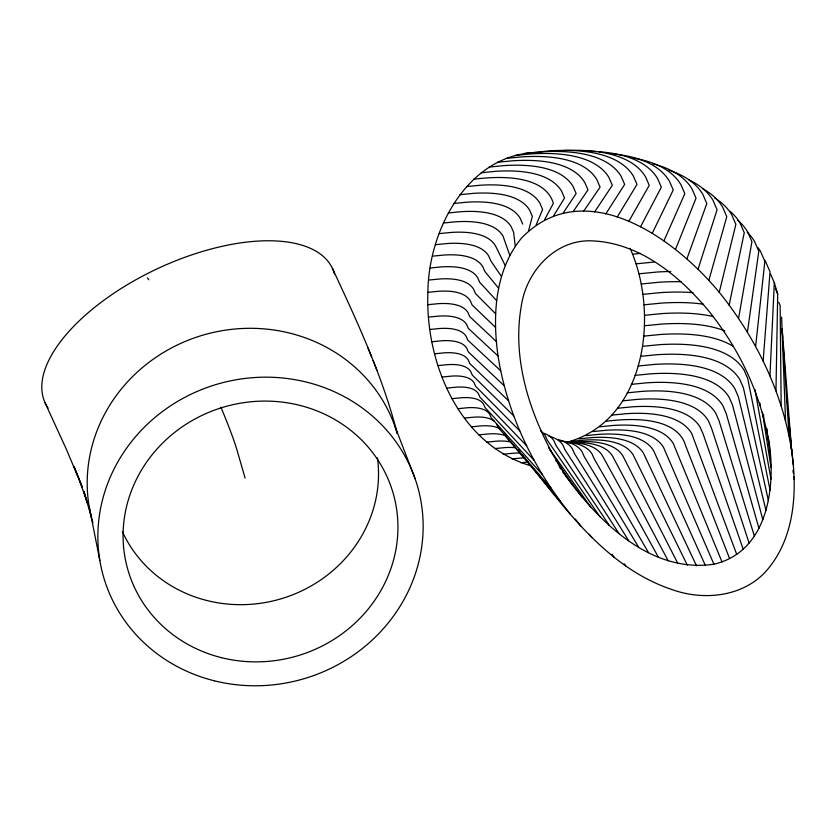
<?xml version="1.0" encoding="UTF-8"?>
<svg xmlns="http://www.w3.org/2000/svg" width="836" height="836" viewBox="0 0 836 836"><rect width="100%" height="100%" fill="white"/><g stroke="black" fill="none" stroke-linecap="round" stroke-linejoin="round"><path stroke-width="1.25" d="M530.034 465.579C458.452 443.937 425.106 361.883 427.896 292.328C428.251 228.855 469.456 151.086 541.017 152.465M570.518 514.286C533.514 468.839 507.149 414.071 498.037 355.969C492.362 315.935 494.745 270.634 521.507 238.093C588.136 169.436 686.795 246.254 729.138 305.15C760.77 348.016 783.468 398.009 791.682 450.803C797.356 490.847 794.984 536.148 768.221 568.679C745.419 596.517 704.926 601.272 672.499 589.735C612.119 569.786 571.124 517.139 533.723 468.891M566.014 442.505C646.301 421.438 659.698 313.939 630.104 248.334M562.827 471.995C596.977 520.128 649.415 573.715 713.913 564.206C769.256 551.394 776.696 483.553 768.211 436.977M775.965 390.903L777.699 293.969L774.324 282.746L770.593 274.114M769.935 375.886L774.324 282.746M763.132 361.037L770.029 271.836L765.818 262.096A401.385 134.377 -28.6 0 0 764.564 260.111M755.608 346.459L764.846 261.313L760.624 251.573A401.865 134.544 -28.6 0 0 758.001 247.655M747.405 332.226L758.795 251.249L754.584 241.51A401.385 134.377 -28.6 0 0 747.227 232.189M738.564 318.422L751.919 241.698L747.718 231.99A399.921 133.896 -28.6 0 0 737.686 220.213M729.138 305.15L744.259 232.711L740.079 223.055A397.497 133.081 -28.6 0 0 730.11 211.351M719.2 292.485L735.868 224.361L731.719 214.768A394.132 131.952 -28.6 0 0 714.717 197.975M528.498 230.903L532.365 216.399L529.742 210.338A218.959 73.307 -28.6 0 0 473.489 193.346L459.988 194.673M708.803 280.509L726.787 216.691L722.68 207.182A389.827 130.51 -28.6 0 0 702.794 188.779M698.018 269.286L717.079 209.742L713.014 200.337A384.633 128.775 -28.6 0 0 689.073 180.012M686.899 258.888L706.807 203.566L702.794 194.286A378.562 126.738 -28.6 0 0 669.061 170.366M675.519 249.379L696.033 198.184L692.083 189.051A371.665 124.428 -28.6 0 0 653.073 163.908M536.21 224.759L542.606 209.481L539.878 203.179A231.29 77.434 -28.6 0 0 480.46 185.226L466.592 186.585M663.951 240.82L684.82 193.659L680.932 184.672A363.974 121.857 -28.6 0 0 633.343 158.098M652.268 233.265L673.231 189.991L669.417 181.182A355.54 119.036 -28.6 0 0 612.088 153.824M640.533 226.755L661.349 187.222L657.618 178.59A346.428 115.985 -28.6 0 0 599.067 151.713M544.591 219.732L553.359 203.336A243.704 81.594 -28.6 0 0 473.688 179.259M628.839 221.341L649.248 185.362L645.601 176.929A336.668 112.714 -28.6 0 0 559.106 150.793M617.229 217.046L636.99 184.422L633.427 176.197A326.343 109.255 -28.6 0 0 549.597 150.867L523.817 153.511M553.589 215.834L564.551 197.996L561.604 191.183A256.109 85.742 -28.6 0 0 495.811 171.307L481.222 172.749M605.797 213.901L624.659 184.401L621.2 176.396A315.506 105.629 -28.6 0 0 540.15 151.901M563.15 213.086L576.119 193.503L573.068 186.438A268.45 89.87 -28.6 0 0 504.108 165.601L489.154 167.075M594.605 211.926L612.328 185.31L608.963 177.525A304.231 101.856 -28.6 0 0 530.818 153.918L514.819 155.486M573.214 211.518L587.99 189.866L584.824 182.572A280.624 93.956 -28.6 0 0 512.74 160.784L497.43 162.288M583.716 211.121L600.081 187.139L596.82 179.594A292.579 97.958 -28.6 0 0 521.664 156.886L505.999 158.422M453.906 203.482L467.052 202.187A206.785 69.231 -28.6 0 1 520.17 218.238L522.688 224.048M448.378 212.94L461.19 211.686A194.83 65.229 -28.6 0 1 511.235 226.807L513.649 232.377L515.269 246.317M443.456 223.003L455.923 221.78A183.178 61.331 -28.6 0 1 502.979 235.992L509.835 255.502M439.172 233.61L451.304 232.418A171.902 57.548 -28.6 0 1 495.455 245.753L505.237 265.597M435.525 244.687L447.344 243.516A161.066 53.922 -28.6 0 1 488.715 256.025L490.836 260.916L501.495 276.538M432.567 256.161L444.083 255.032A150.741 50.463 -28.6 0 1 482.8 266.736L484.828 271.418L498.643 288.274M430.3 267.98L441.533 266.883A140.981 47.203 -28.6 0 1 477.743 277.824L479.686 282.307L496.688 300.709M632.591 254.165L640.345 253.402M428.743 280.06L439.705 278.984A131.869 44.151 -28.6 0 1 473.584 289.214L475.444 293.52L495.643 313.782M636.05 263.842L654.076 262.065M427.896 292.328L438.618 291.273A123.435 41.33 -28.6 0 1 470.323 300.855L472.121 304.983L495.529 327.409M638.944 273.811L656.887 272.045A370.818 124.146 -28.6 0 1 670.765 271.491M427.781 304.701L438.283 303.667A115.744 38.749 -28.6 0 1 468.014 312.654L469.738 316.635L496.323 341.496M641.264 284L659.092 282.244A367.182 122.934 -28.6 0 1 681.476 281.753M642.988 294.356L660.691 292.61A362.793 121.46 -28.6 0 1 692.95 292.642M428.398 317.116L438.691 316.102A108.847 36.439 -28.6 0 1 466.645 324.556L468.306 328.391L498.037 355.969M644.107 304.806L661.673 303.081A357.662 119.747 -28.6 0 1 703.598 304.231M429.725 329.488L439.84 328.496A102.776 34.412 -28.6 0 1 466.237 336.469L467.846 340.179L500.659 370.735M644.629 315.297L662.018 313.584A351.831 117.792 -28.6 0 1 713.139 316.53M431.763 341.746L441.732 340.764A97.582 32.667 -28.6 0 1 466.801 348.34L468.359 351.946L504.171 385.709M644.525 325.758L661.725 324.065A345.331 115.619 -28.6 0 1 724.781 330.847M434.511 353.806L444.344 352.834A93.277 31.225 -28.6 0 1 468.306 360.076L469.832 363.597L508.549 400.778M643.824 336.124L660.806 334.452A338.214 113.226 -28.6 0 1 733.099 346.292M437.939 365.593L447.678 364.642A89.912 30.096 -28.6 0 1 470.772 371.623L472.267 375.071L513.764 415.879M642.508 346.334L659.27 344.683A330.502 110.655 -28.6 0 1 744.165 370.338L747.76 378.645L770.071 490.157M640.585 356.314L657.106 354.694A322.268 107.896 -28.6 0 1 739.891 379.701L743.423 387.841L768.42 500.67M442.025 377.046L451.691 376.095A87.487 29.291 -28.6 0 1 474.169 382.888L475.642 386.295L519.793 430.895M638.087 366.022L654.348 364.412A313.542 104.97 -28.6 0 1 734.896 388.75L738.345 396.713L766.006 510.577M446.748 388.092L456.372 387.152A86.024 28.8 -28.6 0 1 478.474 393.829L479.937 397.204L526.586 445.734M635.005 375.374L651.014 373.807A304.377 101.908 -28.6 0 1 729.201 397.424L732.566 405.209L762.85 519.825M452.077 398.657L461.691 397.717A85.544 28.633 -28.6 0 1 483.668 404.352L485.12 407.717L534.11 460.322M631.379 384.341L647.106 382.794A294.847 98.711 -28.6 0 1 722.847 405.679L726.129 413.266L758.963 528.362M457.992 408.679L467.617 407.738A86.024 28.8 -28.6 0 1 489.708 414.405L491.171 417.781L542.324 474.555M627.219 392.836L642.654 391.321A285.003 95.419 -28.6 0 1 715.867 413.444L719.064 420.832L754.375 536.127M622.559 400.841L637.701 399.347A274.908 92.033 -28.6 0 1 708.322 420.686L711.426 427.875L749.108 543.066M464.429 418.094L474.106 417.143A87.487 29.291 -28.6 0 1 494.316 421.302M617.417 408.271L632.256 406.818A264.615 88.595 -28.6 0 1 700.234 427.353L703.254 434.333L743.194 549.147M471.379 426.851L481.118 425.89A89.912 30.096 -28.6 0 1 500.336 429.035M611.837 415.116L626.373 413.684A254.186 85.105 -28.6 0 1 691.665 433.414L736.683 554.331M478.777 434.877L488.611 433.915A93.277 31.225 -28.6 0 1 505.644 435.744M599.475 426.809L613.394 425.44A233.213 78.082 -28.6 0 1 673.304 443.54L721.99 561.886M592.766 431.595L606.393 430.258A222.794 74.592 -28.6 0 1 663.617 447.553L713.913 564.206M486.583 442.15L496.553 441.168A97.582 32.667 -28.6 0 1 510.733 441.983M585.775 435.64L599.088 434.333A212.501 71.144 -28.6 0 1 653.679 450.823L705.406 565.533M578.533 438.91L591.554 437.625A202.406 67.758 -28.6 0 1 643.553 453.342L696.534 565.857M494.755 448.598L504.871 447.605A102.776 34.412 -28.6 0 1 515.384 447.741M571.082 441.387L583.821 440.133A192.552 64.466 -28.6 0 1 633.28 455.087L687.338 565.188M567.216 442.693L575.931 441.836A183.021 61.279 -28.6 0 1 622.945 456.038L677.871 563.516M503.241 454.209L513.534 453.196A108.847 36.439 -28.6 0 1 519.375 453.028M511.987 458.922L522.479 457.888A115.744 38.749 -28.6 0 1 525.029 457.762M520.933 462.726L528.08 462.015M551.164 488.349L498.047 427.342L496.574 423.936M560.58 501.621L505.707 436.319L504.714 434.02M518.195 449.716L519.825 451.733M522.281 454.763L523.911 456.78M526.366 459.81L527.997 461.827M530.452 464.858L532.093 466.875M549.66 449.496L565.679 475.182L573.642 486.406M555.815 460.49L558.218 463.531M575.304 519.083L580.915 526.272M559.388 467.021L560.966 469.069M563.328 472.121L565.679 475.182M589.359 534.371L591.71 537.496M558.197 464.461L582.044 497.106M147.429 277.897L148.766 279.778M548.73 447.866L590.822 507.233M611.973 554.195L614.209 557.403M599.945 516.711L547.152 439.955L545.354 435.807A124.616 41.716 -28.6 0 0 540.829 431.052M624.325 563.798L625.777 565.962M609.339 525.499L555.835 445.18L553.996 440.927A129.747 43.441 -28.6 0 0 544.351 433.403M618.953 533.535L564.948 449.716L563.046 445.348A135.578 45.395 -28.6 0 0 549.001 436.214M628.735 540.767L574.426 453.551L572.472 449.047A142.068 47.568 -28.6 0 0 557.748 439.475M638.6 547.152L584.207 456.644L582.201 451.994A149.195 49.951 -28.6 0 0 559.127 440.614M648.517 552.648L594.25 458.985L592.17 454.178A156.907 52.532 -28.6 0 0 567.905 442.213M658.402 557.225L602.328 455.589A165.141 55.291 -28.6 0 0 566.327 442.526M668.215 560.851L612.61 456.205A173.867 58.206 -28.6 0 0 570.361 442.578M551.279 451.503C527.788 407.477 512.395 356.199 521.298 306.112C526.272 271.063 555.909 238.479 593.194 240.925C639.864 243.286 678.78 275.42 707.684 309.675C738.951 348.089 761.23 394.362 768.932 443.456M332.446 268.44C357.38 322.017 382.554 376.001 397.236 433.466A158.621 149.048 -16.1 0 0 202.96 335.121A158.621 149.048 -16.1 0 0 92.921 522.824M45.175 403.025L66.514 449.601L82.242 487.033L74.122 466.791L77.675 475.694M775.38 288.598L777.699 293.969M778.744 302.245L780.134 305.443L781.179 405.993M373.075 360.577L376.869 370.076M368.018 348.016L371.571 356.909M729.598 558.584L685.51 445.369A243.704 81.594 -28.6 0 0 605.839 421.302M395.292 427.165L415.21 479.018M78.448 477.523L87.247 502.509L83.913 491.38L91.542 517.808M245.094 478.087L237.393 451.398A243.704 17.044 62.8 0 0 220.913 407.195M89.128 506.355L99.86 560.59M755.002 389.618L770.959 479.112M762.411 412.252L771.053 467.596M792.925 470.407L793.291 472.967M793.834 476.813L794.2 479.373M766.748 428.534L770.384 455.693M790.375 439.328L790.825 443.226M791.284 447.114L793.395 465.286M787.084 400.266L787.324 402.858M787.909 409.337L788.379 414.52M788.735 418.408L789.33 424.887M789.56 427.478L791.682 450.803L782.12 328.851L782.705 337.89M766.487 428.387L766.716 430.979M782.956 341.767L789.069 436.037M763.498 414.447L763.749 418.334M759.945 403.004L760.049 405.596M781.608 317.095L785.558 421.072M377.454 457.877A134.042 125.954 -16.1 0 1 279.997 599.109A134.042 125.954 -16.1 0 1 122.307 531.466M48.091 408.072A158.621 74.017 -25.1 0 1 157.346 268.743A158.621 74.017 -25.1 0 1 334.473 273.905M587.227 151.191A346.428 115.985 -28.6 0 1 596.507 151.535M221.415 657.65A138.055 129.737 -16.1 0 0 394.153 496.908A138.055 129.737 -16.1 0 0 165.946 439.882A138.055 129.737 -16.1 0 0 221.415 657.65M214.246 680.786A163.375 153.521 -16.1 0 0 418.669 490.565A163.375 153.521 -16.1 0 0 148.599 423.089A163.375 153.521 -16.1 0 0 214.246 680.786"/></g></svg>
